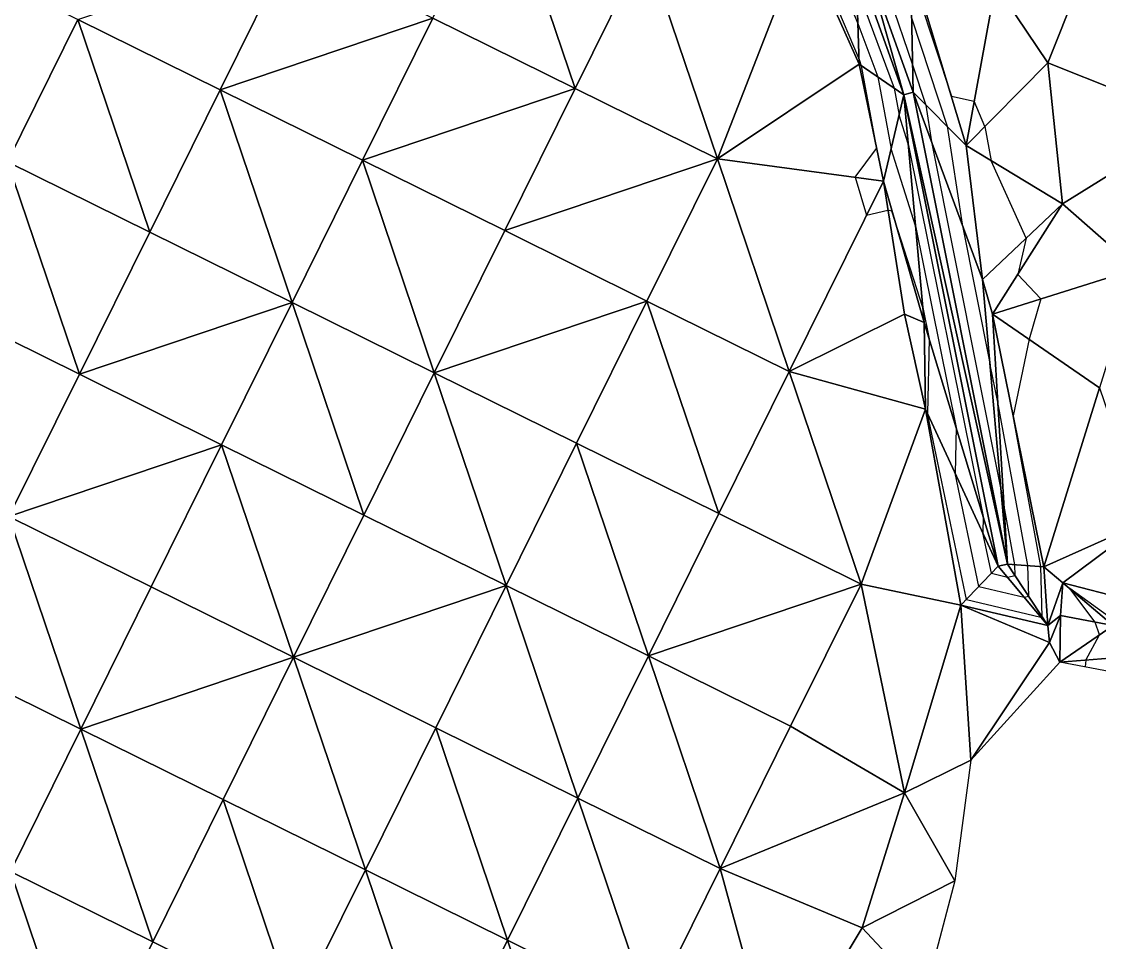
# Model space of a CAD drawing. Extents: x 452550 to 453808, y 451368 to 453069.
# Drawn here: x 453230.9 to 453298.8, y 452214.6 to 452272.6 of the extents above; entities that cross this region are included whole.
import ezdxf

# ---------------------------------------------------------------- set-up
doc = ezdxf.new("R2010")
doc.units = 0
doc.header["$LTSCALE"] = 0.35
doc.header["$MEASUREMENT"] = 0
doc.linetypes.add('DASHED', pattern=[5442.857143, 3628.571429, -1814.285714])
doc.layers.add('Default', color=42, linetype='Continuous', lineweight=25)
doc.layers.add('FPS_Contours-Minor', color=40, linetype='DASHED', lineweight=25)

msp = doc.modelspace()

# ---------------------------------------------------------------- linework, layer by layer
at = {"layer": 'Default', "color": 8, "linetype": 'Continuous', "lineweight": 25}
for points in [[(453265.768, 452268.392, 14.078), (453256.806, 452272.828, 14.084), (453261.241, 452281.79, 14.109)], [(453270.204, 452277.354, 14.163), (453265.768, 452268.392, 14.078), (453261.241, 452281.79, 14.109)], [(453299.253, 452279.293, 14.195), (453295.55, 452270.004, 14.161), (453292.243, 452274.926, 14.125)], [(453295.55, 452270.004, 14.161), (453299.253, 452279.293, 14.195), (453304.84, 452266.302, 14.151)], [(453274.73, 452263.956, 14.121), (453265.768, 452268.392, 14.078), (453270.204, 452277.354, 14.163)], [(453274.73, 452263.956, 14.121), (453270.204, 452277.354, 14.163), (453280.132, 452277.819, 14.17)], [(453274.73, 452263.956, 14.121), (453280.132, 452277.819, 14.17), (453283.667, 452269.912, 14.064)], [(453283.667, 452269.912, 14.064), (453280.132, 452277.819, 14.17), (453283.459, 452276.436, 12.627)], [(453234.445, 452272.737, 14.098), (453230.009, 452263.774, 14.13), (453225.483, 452277.173, 14.089)], [(453243.407, 452268.301, 14.104), (453234.445, 452272.737, 14.098), (453247.843, 452277.263, 14.105)], [(453256.806, 452272.828, 14.084), (453243.407, 452268.301, 14.104), (453247.843, 452277.263, 14.105)], [(453286.486, 452267.984, 12.7), (453283.459, 452276.436, 12.627), (453284.014, 452276.666, 12.627)], [(453284.014, 452276.666, 12.627), (453286.908, 452276.44, 14.131), (453287.066, 452268.145, 12.7)], [(453286.486, 452267.984, 12.7), (453284.014, 452276.666, 12.627), (453287.066, 452268.145, 12.7)], [(453286.486, 452267.984, 12.7), (453283.667, 452269.912, 14.064), (453283.459, 452276.436, 12.627)], [(453290.41, 452264.791, 13.952), (453287.066, 452268.145, 12.7), (453286.908, 452276.44, 14.131)], [(453292.243, 452274.926, 14.125), (453290.41, 452264.791, 13.952), (453286.908, 452276.44, 14.131)], [(453292.243, 452274.926, 14.125), (453295.55, 452270.004, 14.161), (453290.41, 452264.791, 13.952)], [(453238.972, 452259.339, 14.138), (453230.009, 452263.774, 14.13), (453234.445, 452272.737, 14.098)], [(453243.407, 452268.301, 14.104), (453238.972, 452259.339, 14.138), (453234.445, 452272.737, 14.098)], [(453252.37, 452263.865, 14.098), (453243.407, 452268.301, 14.104), (453256.806, 452272.828, 14.084)], [(453265.768, 452268.392, 14.078), (453252.37, 452263.865, 14.098), (453256.806, 452272.828, 14.084)], [(453274.73, 452263.956, 14.121), (453283.667, 452269.912, 14.064), (453285.188, 452262.551, 13.975)], [(453285.188, 452262.551, 13.975), (453283.667, 452269.912, 14.064), (453286.486, 452267.984, 12.7)], [(453295.55, 452270.004, 14.161), (453296.483, 452261.11, 14.137), (453290.41, 452264.791, 13.952)], [(453295.55, 452270.004, 14.161), (453304.84, 452266.302, 14.151), (453296.483, 452261.11, 14.137)], [(453247.934, 452254.903, 14.132), (453238.972, 452259.339, 14.138), (453243.407, 452268.301, 14.104)], [(453252.37, 452263.865, 14.098), (453247.934, 452254.903, 14.132), (453243.407, 452268.301, 14.104)], [(453261.332, 452259.429, 14.08), (453252.37, 452263.865, 14.098), (453265.768, 452268.392, 14.078)], [(453274.73, 452263.956, 14.121), (453261.332, 452259.429, 14.08), (453265.768, 452268.392, 14.078)], [(453287.759, 452253.643, 14.092), (453285.188, 452262.551, 13.975), (453286.486, 452267.984, 12.7)], [(453286.486, 452267.984, 12.7), (453287.066, 452268.145, 12.7), (453293.018, 452238.411, 12.721)], [(453292.429, 452238.293, 12.721), (453287.759, 452253.643, 14.092), (453286.486, 452267.984, 12.7)], [(453293.018, 452238.411, 12.721), (453292.429, 452238.293, 12.721), (453286.486, 452267.984, 12.7)], [(453287.066, 452268.145, 12.7), (453291.433, 452256.353, 13.834), (453293.018, 452238.411, 12.721)], [(453287.066, 452268.145, 12.7), (453290.41, 452264.791, 13.952), (453291.433, 452256.353, 13.834)], [(453304.84, 452266.302, 14.151), (453301.138, 452257.012, 14.153), (453296.483, 452261.11, 14.137)], [(453296.483, 452261.11, 14.137), (453291.433, 452256.353, 13.834), (453290.41, 452264.791, 13.952)], [(453234.536, 452250.376, 14.166), (453225.574, 452254.812, 14.162), (453230.009, 452263.774, 14.13)], [(453238.972, 452259.339, 14.138), (453234.536, 452250.376, 14.166), (453230.009, 452263.774, 14.13)], [(453256.896, 452250.467, 14.111), (453247.934, 452254.903, 14.132), (453252.37, 452263.865, 14.098)], [(453261.332, 452259.429, 14.08), (453256.896, 452250.467, 14.111), (453252.37, 452263.865, 14.098)], [(453270.295, 452254.994, 14.089), (453261.332, 452259.429, 14.08), (453274.73, 452263.956, 14.121)], [(453279.257, 452250.558, 14.113), (453270.295, 452254.994, 14.089), (453274.73, 452263.956, 14.121)], [(453279.257, 452250.558, 14.113), (453274.73, 452263.956, 14.121), (453285.188, 452262.551, 13.975)], [(453279.257, 452250.558, 14.113), (453285.188, 452262.551, 13.975), (453286.521, 452254.162, 14.088)], [(453287.759, 452253.643, 14.092), (453286.521, 452254.162, 14.088), (453285.188, 452262.551, 13.975)], [(453296.483, 452261.11, 14.137), (453292.071, 452254.17, 13.923), (453291.433, 452256.353, 13.834)], [(453296.483, 452261.11, 14.137), (453301.138, 452257.012, 14.153), (453292.071, 452254.17, 13.923)], [(453247.934, 452254.903, 14.132), (453234.536, 452250.376, 14.166), (453238.972, 452259.339, 14.138)], [(453270.295, 452254.994, 14.089), (453256.896, 452250.467, 14.111), (453261.332, 452259.429, 14.08)], [(453301.138, 452257.012, 14.153), (453298.808, 452249.518, 14.149), (453292.071, 452254.17, 13.923)], [(453291.433, 452256.353, 13.834), (453292.071, 452254.17, 13.923), (453293.018, 452238.411, 12.721)], [(453243.498, 452245.941, 14.144), (453234.536, 452250.376, 14.166), (453247.934, 452254.903, 14.132)], [(453252.461, 452241.505, 14.137), (453243.498, 452245.941, 14.144), (453247.934, 452254.903, 14.132)], [(453256.896, 452250.467, 14.111), (453252.461, 452241.505, 14.137), (453247.934, 452254.903, 14.132)], [(453265.859, 452246.031, 14.089), (453256.896, 452250.467, 14.111), (453270.295, 452254.994, 14.089)], [(453274.821, 452241.595, 14.078), (453265.859, 452246.031, 14.089), (453270.295, 452254.994, 14.089)], [(453279.257, 452250.558, 14.113), (453274.821, 452241.595, 14.078), (453270.295, 452254.994, 14.089)], [(453234.536, 452250.376, 14.166), (453230.1, 452241.414, 14.181), (453225.574, 452254.812, 14.162)], [(453279.257, 452250.558, 14.113), (453286.521, 452254.162, 14.088), (453287.847, 452248.172, 14.036)], [(453287.847, 452248.172, 14.036), (453286.521, 452254.162, 14.088), (453287.759, 452253.643, 14.092)], [(453292.429, 452238.293, 12.721), (453287.847, 452248.172, 14.036), (453287.759, 452253.643, 14.092)], [(453298.808, 452249.518, 14.149), (453295.294, 452238.253, 14.115), (453292.071, 452254.17, 13.923)], [(453292.071, 452254.17, 13.923), (453295.294, 452238.253, 14.115), (453293.018, 452238.411, 12.721)], [(453243.498, 452245.941, 14.144), (453230.1, 452241.414, 14.181), (453234.536, 452250.376, 14.166)], [(453261.423, 452237.069, 14.119), (453252.461, 452241.505, 14.137), (453256.896, 452250.467, 14.111)], [(453265.859, 452246.031, 14.089), (453261.423, 452237.069, 14.119), (453256.896, 452250.467, 14.111)], [(453283.783, 452237.16, 14.071), (453274.821, 452241.595, 14.078), (453279.257, 452250.558, 14.113)], [(453283.783, 452237.16, 14.071), (453279.257, 452250.558, 14.113), (453287.847, 452248.172, 14.036)], [(453298.808, 452249.518, 14.149), (453301.681, 452241.105, 14.238), (453295.294, 452238.253, 14.115)], [(453283.783, 452237.16, 14.071), (453287.847, 452248.172, 14.036), (453290.069, 452235.82, 14.225)], [(453287.847, 452248.172, 14.036), (453292.429, 452238.293, 12.721), (453290.069, 452235.82, 14.225)], [(453239.062, 452236.978, 14.175), (453230.1, 452241.414, 14.181), (453243.498, 452245.941, 14.144)], [(453248.025, 452232.542, 14.169), (453239.062, 452236.978, 14.175), (453243.498, 452245.941, 14.144)], [(453252.461, 452241.505, 14.137), (453248.025, 452232.542, 14.169), (453243.498, 452245.941, 14.144)], [(453270.385, 452232.633, 14.089), (453261.423, 452237.069, 14.119), (453265.859, 452246.031, 14.089)], [(453274.821, 452241.595, 14.078), (453270.385, 452232.633, 14.089), (453265.859, 452246.031, 14.089)], [(453234.627, 452228.016, 14.201), (453225.664, 452232.452, 14.22), (453230.1, 452241.414, 14.181)], [(453239.062, 452236.978, 14.175), (453234.627, 452228.016, 14.201), (453230.1, 452241.414, 14.181)], [(453261.423, 452237.069, 14.119), (453248.025, 452232.542, 14.169), (453252.461, 452241.505, 14.137)], [(453283.783, 452237.16, 14.071), (453270.385, 452232.633, 14.089), (453274.821, 452241.595, 14.078)], [(453301.681, 452241.105, 14.238), (453296.499, 452237.242, 14.006), (453295.294, 452238.253, 14.115)], [(453296.499, 452237.242, 14.006), (453301.681, 452241.105, 14.238), (453300.551, 452236.184, 14.216)], [(453295.56, 452234.54, 14.213), (453290.069, 452235.82, 14.225), (453292.429, 452238.293, 12.721)], [(453295.56, 452234.54, 14.213), (453292.429, 452238.293, 12.721), (453293.018, 452238.411, 12.721)], [(453295.294, 452238.253, 14.115), (453295.56, 452234.54, 14.213), (453293.018, 452238.411, 12.721)], [(453296.499, 452237.242, 14.006), (453295.56, 452234.54, 14.213), (453295.294, 452238.253, 14.115)], [(453296.346, 452235.178, 14.079), (453295.56, 452234.54, 14.213), (453296.499, 452237.242, 14.006)], [(453296.346, 452235.178, 14.079), (453296.499, 452237.242, 14.006), (453299.665, 452234.544, 13.959)], [(453296.499, 452237.242, 14.006), (453300.551, 452236.184, 14.216), (453299.665, 452234.544, 13.959)], [(453248.025, 452232.542, 14.169), (453234.627, 452228.016, 14.201), (453239.062, 452236.978, 14.175)], [(453256.987, 452228.107, 14.154), (453248.025, 452232.542, 14.169), (453261.423, 452237.069, 14.119)], [(453265.949, 452223.671, 14.149), (453256.987, 452228.107, 14.154), (453261.423, 452237.069, 14.119)], [(453270.385, 452232.633, 14.089), (453265.949, 452223.671, 14.149), (453261.423, 452237.069, 14.119)], [(453279.348, 452228.197, 14.101), (453270.385, 452232.633, 14.089), (453283.783, 452237.16, 14.071)], [(453279.348, 452228.197, 14.101), (453283.783, 452237.16, 14.071), (453286.513, 452224.007, 14.082)], [(453286.513, 452224.007, 14.082), (453283.783, 452237.16, 14.071), (453290.069, 452235.82, 14.225)], [(453286.513, 452224.007, 14.082), (453290.069, 452235.82, 14.225), (453290.707, 452226.049, 14.145)], [(453290.069, 452235.82, 14.225), (453295.656, 452233.478, 14.259), (453290.707, 452226.049, 14.145)], [(453295.56, 452234.54, 14.213), (453295.656, 452233.478, 14.259), (453290.069, 452235.82, 14.225)], [(453295.656, 452233.478, 14.259), (453295.56, 452234.54, 14.213), (453296.346, 452235.178, 14.079)], [(453295.656, 452233.478, 14.259), (453296.346, 452235.178, 14.079), (453296.311, 452232.24, 14.118)], [(453296.346, 452235.178, 14.079), (453299.665, 452234.544, 13.959), (453296.311, 452232.24, 14.118)], [(453299.665, 452234.544, 13.959), (453299.992, 452232.533, 13.851), (453296.311, 452232.24, 14.118)], [(453290.707, 452226.049, 14.145), (453295.656, 452233.478, 14.259), (453296.311, 452232.24, 14.118)], [(453243.589, 452223.58, 14.198), (453234.627, 452228.016, 14.201), (453248.025, 452232.542, 14.169)], [(453252.551, 452219.144, 14.188), (453243.589, 452223.58, 14.198), (453248.025, 452232.542, 14.169)], [(453256.987, 452228.107, 14.154), (453252.551, 452219.144, 14.188), (453248.025, 452232.542, 14.169)], [(453274.912, 452219.235, 14.135), (453265.949, 452223.671, 14.149), (453270.385, 452232.633, 14.089)], [(453279.348, 452228.197, 14.101), (453274.912, 452219.235, 14.135), (453270.385, 452232.633, 14.089)], [(453299.992, 452232.533, 13.851), (453299.852, 452231.568, 13.856), (453296.311, 452232.24, 14.118)], [(453234.627, 452228.016, 14.201), (453230.191, 452219.053, 14.21), (453225.664, 452232.452, 14.22)], [(453239.153, 452214.618, 14.177), (453230.191, 452219.053, 14.21), (453234.627, 452228.016, 14.201)], [(453243.589, 452223.58, 14.198), (453239.153, 452214.618, 14.177), (453234.627, 452228.016, 14.201)], [(453261.514, 452214.708, 14.184), (453252.551, 452219.144, 14.188), (453256.987, 452228.107, 14.154)], [(453265.949, 452223.671, 14.149), (453261.514, 452214.708, 14.184), (453256.987, 452228.107, 14.154)], [(453274.912, 452219.235, 14.135), (453279.348, 452228.197, 14.101), (453286.513, 452224.007, 14.082)], [(453286.513, 452224.007, 14.082), (453290.707, 452226.049, 14.145), (453289.684, 452218.451, 14.098)], [(453270.476, 452210.273, 14.181), (453261.514, 452214.708, 14.184), (453265.949, 452223.671, 14.149)], [(453274.912, 452219.235, 14.135), (453270.476, 452210.273, 14.181), (453265.949, 452223.671, 14.149)], [(453274.912, 452219.235, 14.135), (453286.513, 452224.007, 14.082), (453283.846, 452215.492, 14.107)], [(453283.846, 452215.492, 14.107), (453286.513, 452224.007, 14.082), (453289.684, 452218.451, 14.098)], [(453248.115, 452210.182, 14.152), (453239.153, 452214.618, 14.177), (453243.589, 452223.58, 14.198)], [(453252.551, 452219.144, 14.188), (453248.115, 452210.182, 14.152), (453243.589, 452223.58, 14.198)], [(453234.717, 452205.655, 14.22), (453225.755, 452210.091, 14.224), (453230.191, 452219.053, 14.21)], [(453239.153, 452214.618, 14.177), (453234.717, 452205.655, 14.22), (453230.191, 452219.053, 14.21)], [(453257.078, 452205.746, 14.147), (453248.115, 452210.182, 14.152), (453252.551, 452219.144, 14.188)], [(453261.514, 452214.708, 14.184), (453257.078, 452205.746, 14.147), (453252.551, 452219.144, 14.188)], [(453270.476, 452210.273, 14.181), (453274.912, 452219.235, 14.135), (453278.409, 452206.43, 14.111)], [(453274.912, 452219.235, 14.135), (453283.846, 452215.492, 14.107), (453278.409, 452206.43, 14.111)], [(453283.846, 452215.492, 14.107), (453289.684, 452218.451, 14.098), (453287.793, 452211.265, 14.122)], [(453278.409, 452206.43, 14.111), (453283.846, 452215.492, 14.107), (453287.793, 452211.265, 14.122)], [(453248.115, 452210.182, 14.152), (453234.717, 452205.655, 14.22), (453239.153, 452214.618, 14.177)], [(453266.04, 452201.31, 14.138), (453257.078, 452205.746, 14.147), (453261.514, 452214.708, 14.184)], [(453270.476, 452210.273, 14.181), (453266.04, 452201.31, 14.138), (453261.514, 452214.708, 14.184)]]:
    msp.add_3dface(points, dxfattribs=at)
at = {"layer": 'FPS_Contours-Minor', "color": 12, "linetype": 'Continuous', "lineweight": 25}
for p, q in [((453280.499, 452277.666, 14), (453283.658, 452270.204, 14)), ((453281.577, 452277.218, 13.5), (453283.585, 452272.473, 13.5)), ((453284.732, 452276.61, 13), (453287.033, 452269.884, 13)), ((453286.923, 452275.68, 14), (453289.472, 452267.91, 14)), ((453283.513, 452274.742, 13), (453285.866, 452268.408, 13)), ((453286.978, 452272.782, 13.5), (453289.203, 452266.002, 13.5)), ((453283.585, 452272.473, 13.5), (453284.833, 452269.115, 13.5)), ((453283.658, 452270.204, 14), (453283.8, 452269.822, 14)), ((453283.8, 452269.822, 14), (453284.765, 452264.598, 14)), ((453287.033, 452269.884, 13), (453287.867, 452267.342, 13)), ((453284.833, 452269.115, 13.5), (453285.672, 452264.576, 13.5)), ((453285.866, 452268.408, 13), (453286.181, 452266.706, 13)), ((453289.472, 452267.91, 14), (453290.917, 452267.596, 14)), ((453287.867, 452267.342, 13), (453288.221, 452265.027, 13)), ((453291.589, 452265.986, 14), (453290.917, 452267.596, 14)), ((453286.76, 452264.893, 13), (453286.181, 452266.706, 13)), ((453289.203, 452266.002, 13.5), (453290.146, 452259.829, 13.5)), ((453291.589, 452265.986, 14), (453291.982, 452263.838, 14)), ((453283.414, 452262.789, 14), (453284.765, 452264.598, 14)), ((453287.218, 452259.741, 13.5), (453285.672, 452264.576, 13.5)), ((453286.76, 452264.893, 13), (453291.479, 452241.415, 13)), ((453288.221, 452265.027, 13), (453292.621, 452242.905, 13)), ((453294.194, 452258.955, 14), (453291.982, 452263.838, 14)), ((453283.414, 452262.789, 14), (453284.127, 452260.406, 14)), ((453284.127, 452260.406, 14), (453285.479, 452260.716, 14)), ((453285.732, 452260.664, 14), (453285.479, 452260.716, 14)), ((453287.675, 452254.59, 14), (453285.732, 452260.664, 14)), ((453287.218, 452259.741, 13.5), (453289.776, 452247.014, 13.5)), ((453290.146, 452259.829, 13.5), (453291.909, 452250.963, 13.5)), ((453294.194, 452258.955, 14), (453293.661, 452256.671, 14)), ((453295.108, 452255.122, 14), (453293.661, 452256.671, 14)), ((453295.108, 452255.122, 14), (453294.375, 452252.579, 14)), ((453287.675, 452254.59, 14), (453288.072, 452252.613, 14)), ((453288.072, 452252.613, 14), (453287.973, 452247.901, 14)), ((453294.375, 452252.579, 14), (453293.37, 452247.755, 14)), ((453292.404, 452248.626, 13.5), (453291.909, 452250.963, 13.5)), ((453294.29, 452238.323, 13.5), (453292.404, 452248.626, 13.5)), ((453290.423, 452236.19, 14), (453287.973, 452247.901, 14)), ((453295.107, 452238.266, 14), (453293.37, 452247.755, 14)), ((453289.776, 452247.014, 13.5), (453289.715, 452244.145, 13.5)), ((453291.207, 452237.012, 13.5), (453289.715, 452244.145, 13.5)), ((453292.798, 452242.068, 13), (453292.621, 452242.905, 13)), ((453293.473, 452238.379, 13), (453292.798, 452242.068, 13)), ((453291.479, 452241.415, 13), (453291.458, 452240.388, 13)), ((453291.992, 452237.835, 13), (453291.458, 452240.388, 13)), ((453293.493, 452237.687, 13), (453293.473, 452238.379, 13)), ((453294.345, 452236.39, 13.5), (453294.29, 452238.323, 13.5)), ((453295.197, 452235.093, 14), (453295.107, 452238.266, 14)), ((453291.992, 452237.835, 13), (453293.014, 452237.592, 13)), ((453293.014, 452237.592, 13), (453293.493, 452237.687, 13)), ((453291.207, 452237.012, 13.5), (453294.063, 452236.334, 13.5)), ((453298.528, 452234.761, 14), (453296.927, 452236.877, 14)), ((453299.808, 452234.807, 14), (453296.927, 452236.877, 14)), ((453290.423, 452236.19, 14), (453295.112, 452235.076, 14)), ((453294.063, 452236.334, 13.5), (453294.345, 452236.39, 13.5)), ((453295.112, 452235.076, 14), (453295.197, 452235.093, 14)), ((453298.796, 452233.947, 14), (453298.528, 452234.761, 14)), ((453297.936, 452232.37, 14), (453298.796, 452233.947, 14)), ((453297.936, 452232.37, 14), (453297.903, 452231.938, 14))]:
    msp.add_line(p, q, dxfattribs=at)

doc.saveas('drawing.dxf')
